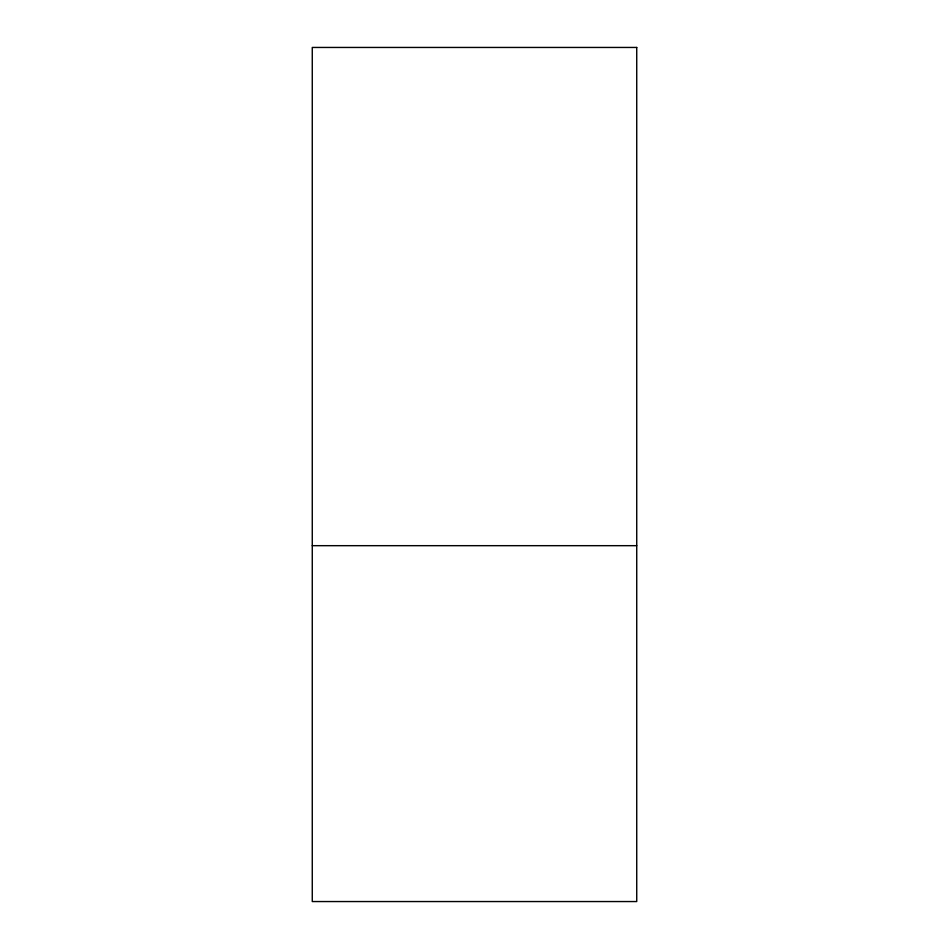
<?xml version="1.0" encoding="UTF-8"?>
<svg xmlns="http://www.w3.org/2000/svg" width="949" height="949" viewBox="0 0 949 949"><rect width="100%" height="100%" fill="white"/><g stroke="black" fill="none" stroke-linecap="round" stroke-linejoin="round"><path stroke-width="1.42" d="M312.268 545.675L636.732 545.675M636.732 47.45L312.268 47.45L312.268 901.55L636.732 901.55L636.732 47.45"/></g></svg>
